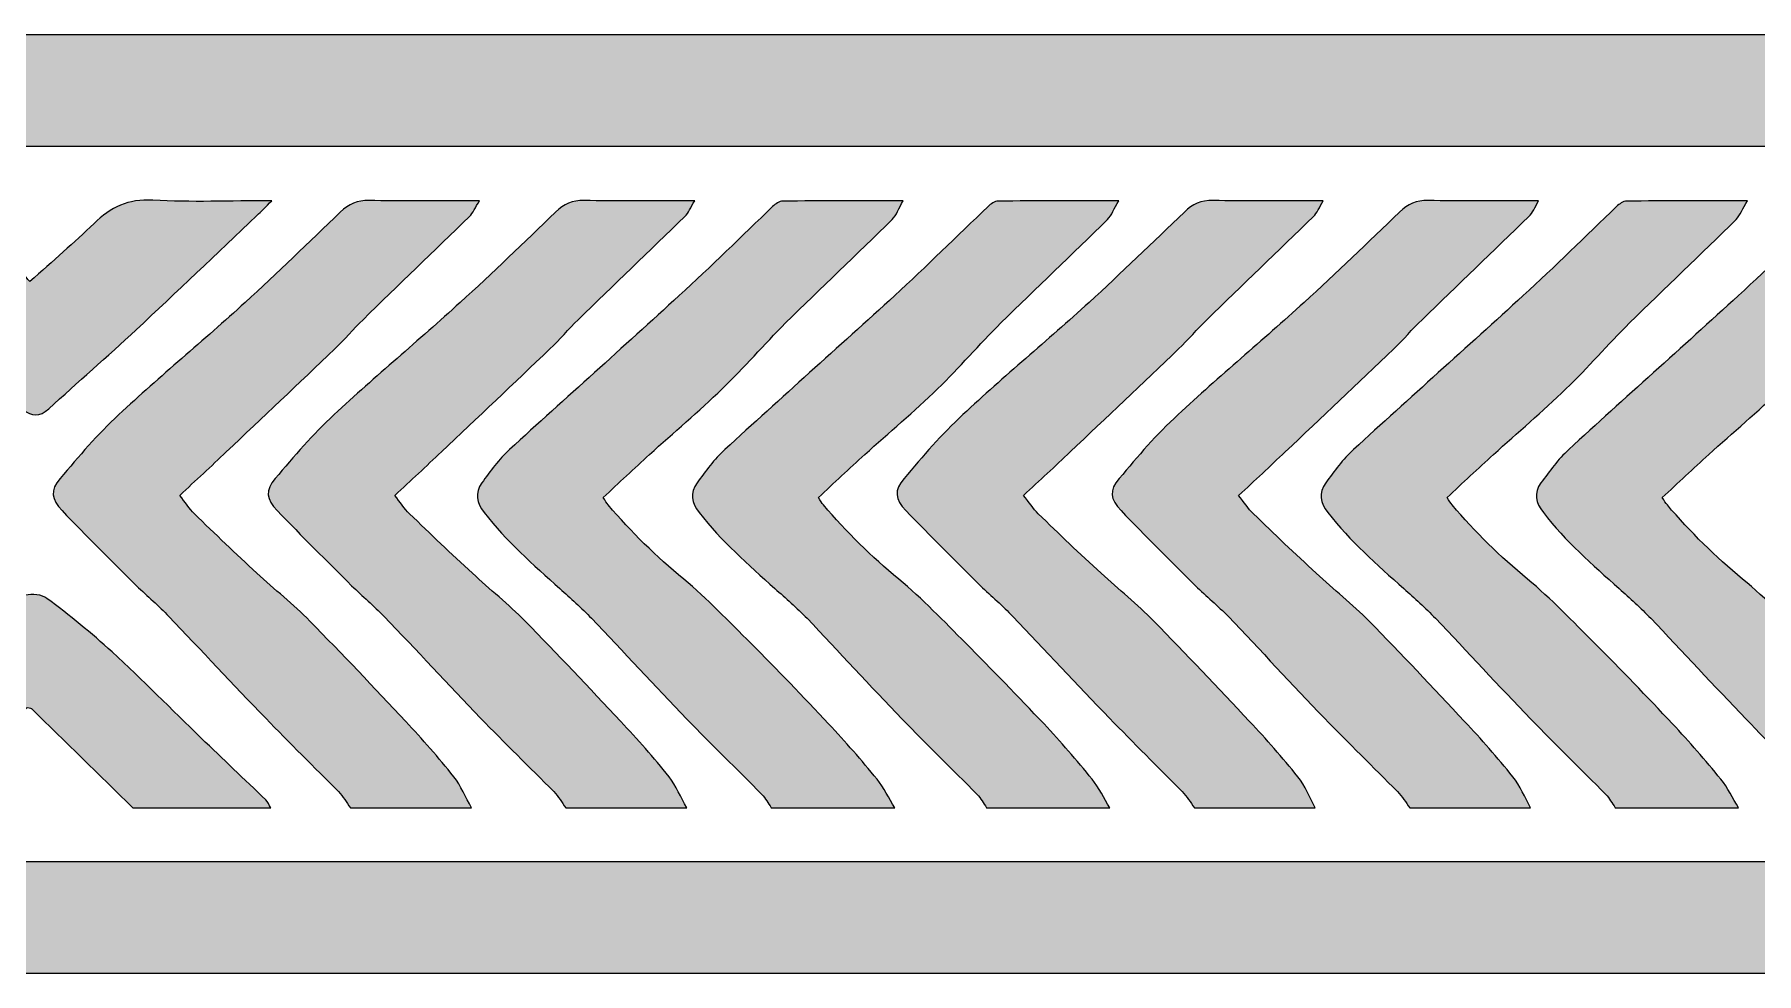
# Model space of a CAD drawing. Header units: millimetres. Extents: x 81 to 254, y 76 to 204.
# Drawn here: x 185.46 to 190.88, y 193.41 to 196.37 of the extents above; entities that cross this region are included whole.
import ezdxf

# ---------------------------------------------------------------- set-up
doc = ezdxf.new("R2010")
doc.units = ezdxf.units.MM
doc.header["$MEASUREMENT"] = 0
doc.layers.get('0').update_dxf_attribs({"lineweight": 0})

# ---------------------------------------------------------------- blocks, each defined once
blk = doc.blocks.new('Block_10')
at = {"true_color": 0xbbbdbf, "transparency": 33554687}
h = blk.add_hatch(color=9, dxfattribs=at)
h.dxf.hatch_style = 2
h.paths.add_polyline_path([(253.1243, 196.0185), (80.8699, 196.0185), (80.8699, 196.3713), (253.1243, 196.3713)])
h = blk.add_hatch(color=9, dxfattribs=at)
h.dxf.hatch_style = 2
h.paths.add_polyline_path([(253.1243, 193.4133), (80.8699, 193.4133), (80.8699, 193.7661), (253.1243, 193.7661)])
for points in [[(253.1243, 196.0185), (80.8699, 196.0185), (80.8699, 196.3713), (253.1243, 196.3713)], [(253.1243, 193.4133), (80.8699, 193.4133), (80.8699, 193.7661), (253.1243, 193.7661)]]:
    blk.add_lwpolyline(points, close=True)
blk = doc.blocks.new('Block_11')
at = {"true_color": 0xbbbdbf, "transparency": 33554687}
h = blk.add_hatch(color=9, dxfattribs=at)
edge = h.paths.add_edge_path()
edge.add_spline(control_points=[(184.7836, 195.8476), (184.818, 195.8476), (184.8518, 195.8476), (184.8853, 195.8476), (184.9813, 195.8476), (185.0758, 195.8483), (185.1708, 195.8462), (185.1874, 195.8462), (185.206, 195.8366), (185.2201, 195.8262), (185.2559, 195.7987), (185.2921, 195.7697), (185.3231, 195.738), (185.3496, 195.7119), (185.37, 195.6808), (185.3934, 195.6526), (185.4113, 195.6312), (185.4292, 195.6106), (185.4441, 195.5927), (185.5174, 195.6588), (185.5842, 195.7153), (185.6463, 195.776), (185.699, 195.8269), (185.7538, 195.8538), (185.832, 195.849), (185.9522, 195.8421), (186.0741, 195.8476), (186.2064, 195.8476), (186.1871, 195.8276), (186.173, 195.8138), (186.1592, 195.8008), (186.0328, 195.6808), (185.9067, 195.5596), (185.7789, 195.4411), (185.6883, 195.3563), (185.5946, 195.2757), (185.5036, 195.1917), (185.4747, 195.1655), (185.4496, 195.1682), (185.423, 195.1896), (185.4106, 195.1992), (185.3982, 195.2075), (185.3872, 195.2185), (185.3011, 195.3054), (185.217, 195.3915), (185.1316, 195.479), (185.0234, 195.5906), (184.9149, 195.7036), (184.8063, 195.8145), (184.7988, 195.8235), (184.7853, 195.8283), (184.776, 195.8345), (184.7778, 195.8386), (184.7815, 195.8435), (184.7836, 195.8476)], knot_values=[0, 0, 0, 0, 1, 1, 1, 2, 2, 2, 3, 3, 3, 4, 4, 4, 5, 5, 5, 6, 6, 6, 7, 7, 7, 8, 8, 8, 9, 9, 9, 10, 10, 10, 11, 11, 11, 12, 12, 12, 13, 13, 13, 14, 14, 14, 15, 15, 15, 16, 16, 16, 17, 17, 17, 18, 18, 18, 18], degree=3, periodic=0)
h = blk.add_hatch(color=9, dxfattribs=at)
edge = h.paths.add_edge_path()
edge.add_spline(control_points=[(186.4541, 193.9356), (186.4417, 193.9528), (186.4307, 193.9714), (186.4166, 193.9866), (186.3401, 194.0637), (186.2612, 194.1395), (186.1871, 194.2181), (186.0831, 194.3235), (185.9842, 194.4317), (185.8819, 194.5378), (185.8509, 194.5715), (185.814, 194.6018), (185.7806, 194.6349), (185.7017, 194.7128), (185.6228, 194.7913), (185.5457, 194.8713), (185.5112, 194.9078), (185.5081, 194.9347), (185.5395, 194.9725), (185.5987, 195.0428), (185.658, 195.1117), (185.7241, 195.1737), (185.8547, 195.2943), (185.9915, 195.408), (186.1224, 195.5272), (186.2237, 195.6195), (186.3236, 195.716), (186.4221, 195.8118), (186.4493, 195.8379), (186.4759, 195.849), (186.512, 195.8483), (186.6123, 195.8455), (186.7139, 195.8476), (186.8131, 195.8476), (186.8255, 195.8476), (186.8383, 195.8476), (186.8607, 195.8476), (186.8472, 195.8262), (186.8403, 195.809), (186.8293, 195.798), (186.718, 195.6891), (186.6047, 195.5816), (186.4937, 195.4728), (186.4638, 195.4431), (186.4352, 195.4101), (186.4045, 195.3805), (186.2912, 195.2723), (186.1768, 195.1641), (186.0631, 195.0566), (186.0156, 195.0111), (185.9667, 194.9663), (185.9163, 194.9195), (185.9339, 194.8981), (185.946, 194.8775), (185.9625, 194.8616), (186.0273, 194.7982), (186.0934, 194.7355), (186.1592, 194.6742), (186.2143, 194.6232), (186.2746, 194.577), (186.326, 194.5233), (186.4283, 194.42), (186.5282, 194.3138), (186.6281, 194.2077), (186.6805, 194.1512), (186.7321, 194.0933), (186.7797, 194.0334), (186.8021, 194.0045), (186.8169, 193.9686), (186.8355, 193.9356), (186.7077, 193.9356), (186.5813, 193.9356), (186.4541, 193.9356)], knot_values=[0, 0, 0, 0, 1, 1, 1, 2, 2, 2, 3, 3, 3, 4, 4, 4, 5, 5, 5, 6, 6, 6, 7, 7, 7, 8, 8, 8, 9, 9, 9, 10, 10, 10, 11, 11, 11, 12, 12, 12, 13, 13, 13, 14, 14, 14, 15, 15, 15, 16, 16, 16, 17, 17, 17, 18, 18, 18, 19, 19, 19, 20, 20, 20, 21, 21, 21, 22, 22, 22, 23, 23, 23, 24, 24, 24, 24], degree=3, periodic=0)
h = blk.add_hatch(color=9, dxfattribs=at)
edge = h.paths.add_edge_path()
edge.add_spline(control_points=[(187.1325, 193.9356), (187.1197, 193.9528), (187.1091, 193.9714), (187.0946, 193.9866), (187.0178, 194.0637), (186.9395, 194.1395), (186.8638, 194.2181), (186.7618, 194.3235), (186.6626, 194.4317), (186.5602, 194.5378), (186.5282, 194.5715), (186.4917, 194.6018), (186.4579, 194.6349), (186.3801, 194.7128), (186.3001, 194.7913), (186.2237, 194.8713), (186.1889, 194.9078), (186.1847, 194.9347), (186.2174, 194.9725), (186.276, 195.0428), (186.3356, 195.1117), (186.4024, 195.1737), (186.533, 195.2943), (186.6691, 195.408), (186.7997, 195.5272), (186.902, 195.6195), (187.0016, 195.716), (187.1001, 195.8118), (187.127, 195.8379), (187.1524, 195.849), (187.19, 195.8483), (187.2909, 195.8455), (187.3909, 195.8476), (187.4915, 195.8476), (187.5038, 195.8476), (187.5163, 195.8476), (187.539, 195.8476), (187.5249, 195.8262), (187.5194, 195.809), (187.5077, 195.798), (187.396, 195.6891), (187.2827, 195.5816), (187.1717, 195.4728), (187.1407, 195.4431), (187.1128, 195.4101), (187.0822, 195.3805), (186.9685, 195.2723), (186.8548, 195.1641), (186.7404, 195.0566), (186.6929, 195.0111), (186.6447, 194.9663), (186.5936, 194.9195), (186.6109, 194.8981), (186.6233, 194.8775), (186.6405, 194.8616), (186.706, 194.7982), (186.7707, 194.7355), (186.8383, 194.6742), (186.8927, 194.6232), (186.952, 194.577), (187.0043, 194.5233), (187.1063, 194.42), (187.2055, 194.3138), (187.3054, 194.2077), (187.3585, 194.1512), (187.4094, 194.0933), (187.4577, 194.0334), (187.4804, 194.0045), (187.4942, 193.9686), (187.5132, 193.9356), (187.3867, 193.9356), (187.2596, 193.9356), (187.1325, 193.9356)], knot_values=[0, 0, 0, 0, 1, 1, 1, 2, 2, 2, 3, 3, 3, 4, 4, 4, 5, 5, 5, 6, 6, 6, 7, 7, 7, 8, 8, 8, 9, 9, 9, 10, 10, 10, 11, 11, 11, 12, 12, 12, 13, 13, 13, 14, 14, 14, 15, 15, 15, 16, 16, 16, 17, 17, 17, 18, 18, 18, 19, 19, 19, 20, 20, 20, 21, 21, 21, 22, 22, 22, 23, 23, 23, 24, 24, 24, 24], degree=3, periodic=0)
h = blk.add_hatch(color=9, dxfattribs=at)
edge = h.paths.add_edge_path()
edge.add_spline(control_points=[(187.7795, 193.9356), (187.7691, 193.9501), (187.7622, 193.9659), (187.7498, 193.9776), (187.6716, 194.0568), (187.5914, 194.1347), (187.5142, 194.2146), (187.4126, 194.32), (187.3144, 194.4268), (187.2134, 194.5323), (187.1821, 194.5653), (187.1473, 194.5956), (187.1135, 194.626), (187.0291, 194.7011), (186.945, 194.7755), (186.8755, 194.8651), (186.8507, 194.8974), (186.8455, 194.9271), (186.8679, 194.9587), (186.8944, 194.9953), (186.9223, 195.0332), (186.9551, 195.0635), (187.1325, 195.2261), (187.3126, 195.386), (187.4897, 195.5486), (187.5896, 195.6402), (187.6864, 195.736), (187.784, 195.829), (187.7926, 195.8373), (187.8049, 195.8462), (187.816, 195.8462), (187.9386, 195.8476), (188.062, 195.8476), (188.1953, 195.8476), (188.1811, 195.8228), (188.1743, 195.8021), (188.1602, 195.7883), (188.0496, 195.6788), (187.9352, 195.572), (187.8246, 195.4624), (187.7571, 195.3949), (187.694, 195.3212), (187.6248, 195.255), (187.5514, 195.1834), (187.4725, 195.1173), (187.396, 195.0484), (187.3481, 195.0043), (187.2992, 194.9587), (187.2503, 194.9126), (187.2575, 194.9029), (187.2613, 194.8954), (187.2658, 194.8892), (187.3385, 194.8044), (187.4177, 194.7266), (187.5038, 194.6556), (187.5779, 194.5936), (187.6458, 194.5226), (187.7154, 194.4537), (187.7981, 194.3704), (187.8801, 194.2856), (187.9603, 194.1995), (188.0134, 194.1437), (188.064, 194.0851), (188.113, 194.0252), (188.1343, 193.9983), (188.1502, 193.9659), (188.1684, 193.9356), (188.0392, 193.9356), (187.9097, 193.9356), (187.7795, 193.9356)], knot_values=[0, 0, 0, 0, 1, 1, 1, 2, 2, 2, 3, 3, 3, 4, 4, 4, 5, 5, 5, 6, 6, 6, 7, 7, 7, 8, 8, 8, 9, 9, 9, 10, 10, 10, 11, 11, 11, 12, 12, 12, 13, 13, 13, 14, 14, 14, 15, 15, 15, 16, 16, 16, 17, 17, 17, 18, 18, 18, 19, 19, 19, 20, 20, 20, 21, 21, 21, 22, 22, 22, 23, 23, 23, 23], degree=3, periodic=0)
h = blk.add_hatch(color=9, dxfattribs=at)
edge = h.paths.add_edge_path()
edge.add_spline(control_points=[(188.4574, 193.9356), (188.4482, 193.9501), (188.4402, 193.9659), (188.4278, 193.9776), (188.35, 194.0568), (188.2687, 194.1347), (188.1922, 194.2146), (188.0909, 194.32), (187.9924, 194.4268), (187.8925, 194.5323), (187.8604, 194.5653), (187.8253, 194.5956), (187.7912, 194.626), (187.7075, 194.7011), (187.6224, 194.7755), (187.5528, 194.8651), (187.5286, 194.8974), (187.5231, 194.9271), (187.5459, 194.9587), (187.5724, 194.9953), (187.6, 195.0332), (187.6334, 195.0635), (187.8105, 195.2261), (187.9899, 195.386), (188.1684, 195.5486), (188.268, 195.6402), (188.3637, 195.736), (188.4626, 195.829), (188.4709, 195.8373), (188.4833, 195.8462), (188.4943, 195.8462), (188.6166, 195.8476), (188.7393, 195.8476), (188.8743, 195.8476), (188.8595, 195.8228), (188.8523, 195.8021), (188.8385, 195.7883), (188.7276, 195.6788), (188.6139, 195.572), (188.503, 195.4624), (188.4347, 195.3949), (188.3717, 195.3212), (188.3038, 195.255), (188.2301, 195.1834), (188.1502, 195.1173), (188.0744, 195.0484), (188.0251, 195.0043), (187.9776, 194.9587), (187.9283, 194.9126), (187.9345, 194.9029), (187.9386, 194.8954), (187.9442, 194.8892), (188.0158, 194.8044), (188.0954, 194.7266), (188.1811, 194.6556), (188.2566, 194.5936), (188.3231, 194.5226), (188.3927, 194.4537), (188.4747, 194.3704), (188.5573, 194.2856), (188.639, 194.1995), (188.6911, 194.1437), (188.7424, 194.0851), (188.7903, 194.0252), (188.8123, 193.9983), (188.8275, 193.9659), (188.8461, 193.9356), (188.7165, 193.9356), (188.587, 193.9356), (188.4574, 193.9356)], knot_values=[0, 0, 0, 0, 1, 1, 1, 2, 2, 2, 3, 3, 3, 4, 4, 4, 5, 5, 5, 6, 6, 6, 7, 7, 7, 8, 8, 8, 9, 9, 9, 10, 10, 10, 11, 11, 11, 12, 12, 12, 13, 13, 13, 14, 14, 14, 15, 15, 15, 16, 16, 16, 17, 17, 17, 18, 18, 18, 19, 19, 19, 20, 20, 20, 21, 21, 21, 22, 22, 22, 23, 23, 23, 23], degree=3, periodic=0)
h = blk.add_hatch(color=9, dxfattribs=at)
edge = h.paths.add_edge_path()
edge.add_spline(control_points=[(189.1124, 193.9356), (189.1, 193.9528), (189.089, 193.9714), (189.0741, 193.9866), (188.9977, 194.0637), (188.9205, 194.1395), (188.845, 194.2181), (188.7424, 194.3235), (188.6425, 194.4317), (188.5401, 194.5378), (188.5098, 194.5715), (188.4726, 194.6018), (188.4389, 194.6349), (188.36, 194.7128), (188.2811, 194.7913), (188.2039, 194.8713), (188.1694, 194.9078), (188.1657, 194.9347), (188.198, 194.9725), (188.2566, 195.0428), (188.3169, 195.1117), (188.383, 195.1737), (188.5129, 195.2943), (188.6497, 195.408), (188.7806, 195.5272), (188.8816, 195.6195), (188.9815, 195.716), (189.081, 195.8118), (189.1069, 195.8379), (189.1334, 195.849), (189.1713, 195.8483), (189.2715, 195.8455), (189.3715, 195.8476), (189.4714, 195.8476), (189.4841, 195.8476), (189.4965, 195.8476), (189.5182, 195.8476), (189.5065, 195.8262), (189.4993, 195.809), (189.4872, 195.798), (189.3763, 195.6891), (189.2629, 195.5816), (189.152, 195.4728), (189.1217, 195.4431), (189.0927, 195.4101), (189.0624, 195.3805), (188.9501, 195.2723), (188.8347, 195.1641), (188.7214, 195.0566), (188.6738, 195.0111), (188.6246, 194.9663), (188.5746, 194.9195), (188.5918, 194.8981), (188.6042, 194.8775), (188.6207, 194.8616), (188.6862, 194.7982), (188.751, 194.7355), (188.8185, 194.6742), (188.874, 194.6232), (188.9325, 194.577), (188.9846, 194.5233), (189.0865, 194.42), (189.1865, 194.3138), (189.2864, 194.2077), (189.3387, 194.1512), (189.3911, 194.0933), (189.4379, 194.0334), (189.4617, 194.0045), (189.4751, 193.9686), (189.4931, 193.9356), (189.3663, 193.9356), (189.2395, 193.9356), (189.1124, 193.9356)], knot_values=[0, 0, 0, 0, 1, 1, 1, 2, 2, 2, 3, 3, 3, 4, 4, 4, 5, 5, 5, 6, 6, 6, 7, 7, 7, 8, 8, 8, 9, 9, 9, 10, 10, 10, 11, 11, 11, 12, 12, 12, 13, 13, 13, 14, 14, 14, 15, 15, 15, 16, 16, 16, 17, 17, 17, 18, 18, 18, 19, 19, 19, 20, 20, 20, 21, 21, 21, 22, 22, 22, 23, 23, 23, 24, 24, 24, 24], degree=3, periodic=0)
h = blk.add_hatch(color=9, dxfattribs=at)
edge = h.paths.add_edge_path()
edge.add_spline(control_points=[(189.7907, 193.9356), (189.7783, 193.9528), (189.7673, 193.9714), (189.7521, 193.9866), (189.6757, 194.0637), (189.5978, 194.1395), (189.522, 194.2181), (189.42, 194.3235), (189.3208, 194.4317), (189.2195, 194.5378), (189.1865, 194.5715), (189.1499, 194.6018), (189.1161, 194.6349), (189.039, 194.7128), (188.958, 194.7913), (188.8816, 194.8713), (188.8471, 194.9078), (188.8433, 194.9347), (188.8757, 194.9725), (188.9343, 195.0428), (188.9935, 195.1117), (189.061, 195.1737), (189.1913, 195.2943), (189.327, 195.408), (189.4579, 195.5272), (189.5606, 195.6195), (189.6595, 195.716), (189.7587, 195.8118), (189.7855, 195.8379), (189.8107, 195.849), (189.8493, 195.8483), (189.9492, 195.8455), (190.0491, 195.8476), (190.1497, 195.8476), (190.1621, 195.8476), (190.1745, 195.8476), (190.1969, 195.8476), (190.1848, 195.8262), (190.1779, 195.809), (190.1662, 195.798), (190.0546, 195.6891), (189.9413, 195.5816), (189.8296, 195.4728), (189.7983, 195.4431), (189.7711, 195.4101), (189.7404, 195.3805), (189.6267, 195.2723), (189.5127, 195.1641), (189.3987, 195.0566), (189.3504, 195.0111), (189.3036, 194.9663), (189.2519, 194.9195), (189.2691, 194.8981), (189.2815, 194.8775), (189.2987, 194.8616), (189.3639, 194.7982), (189.4293, 194.7355), (189.4965, 194.6742), (189.5509, 194.6232), (189.6102, 194.577), (189.6626, 194.5233), (189.7649, 194.42), (189.8634, 194.3138), (189.9637, 194.2077), (190.0164, 194.1512), (190.0677, 194.0933), (190.1153, 194.0334), (190.1387, 194.0045), (190.1535, 193.9686), (190.1717, 193.9356), (190.0449, 193.9356), (189.9178, 193.9356), (189.7907, 193.9356)], knot_values=[0, 0, 0, 0, 1, 1, 1, 2, 2, 2, 3, 3, 3, 4, 4, 4, 5, 5, 5, 6, 6, 6, 7, 7, 7, 8, 8, 8, 9, 9, 9, 10, 10, 10, 11, 11, 11, 12, 12, 12, 13, 13, 13, 14, 14, 14, 15, 15, 15, 16, 16, 16, 17, 17, 17, 18, 18, 18, 19, 19, 19, 20, 20, 20, 21, 21, 21, 22, 22, 22, 23, 23, 23, 24, 24, 24, 24], degree=3, periodic=0)
h = blk.add_hatch(color=9, dxfattribs=at)
edge = h.paths.add_edge_path()
edge.add_spline(control_points=[(190.4384, 193.9356), (190.4274, 193.9501), (190.4205, 193.9659), (190.4081, 193.9776), (190.3299, 194.0568), (190.2496, 194.1347), (190.1724, 194.2146), (190.0708, 194.32), (189.9726, 194.4268), (189.872, 194.5323), (189.84, 194.5653), (189.8055, 194.5956), (189.7721, 194.626), (189.687, 194.7011), (189.6033, 194.7755), (189.533, 194.8651), (189.5089, 194.8974), (189.5034, 194.9271), (189.5261, 194.9587), (189.5526, 194.9953), (189.5805, 195.0332), (189.6136, 195.0635), (189.7907, 195.2261), (189.9709, 195.386), (190.1483, 195.5486), (190.2482, 195.6402), (190.3447, 195.736), (190.4425, 195.829), (190.4508, 195.8373), (190.4632, 195.8462), (190.4742, 195.8462), (190.5969, 195.8476), (190.7202, 195.8476), (190.8546, 195.8476), (190.8394, 195.8228), (190.8325, 195.8021), (190.8187, 195.7883), (190.7078, 195.6788), (190.5945, 195.572), (190.4828, 195.4624), (190.415, 195.3949), (190.3516, 195.3212), (190.283, 195.255), (190.2089, 195.1834), (190.1311, 195.1173), (190.0546, 195.0484), (190.006, 195.0043), (189.9575, 194.9587), (189.9085, 194.9126), (189.9154, 194.9029), (189.9202, 194.8954), (189.924, 194.8892), (189.9967, 194.8044), (190.0753, 194.7266), (190.1621, 194.6556), (190.2365, 194.5936), (190.304, 194.5226), (190.3733, 194.4537), (190.4563, 194.3704), (190.5383, 194.2856), (190.6189, 194.1995), (190.672, 194.1437), (190.7219, 194.0851), (190.7709, 194.0252), (190.7925, 193.9983), (190.8084, 193.9659), (190.8263, 193.9356), (190.6975, 193.9356), (190.5679, 193.9356), (190.4384, 193.9356)], knot_values=[0, 0, 0, 0, 1, 1, 1, 2, 2, 2, 3, 3, 3, 4, 4, 4, 5, 5, 5, 6, 6, 6, 7, 7, 7, 8, 8, 8, 9, 9, 9, 10, 10, 10, 11, 11, 11, 12, 12, 12, 13, 13, 13, 14, 14, 14, 15, 15, 15, 16, 16, 16, 17, 17, 17, 18, 18, 18, 19, 19, 19, 20, 20, 20, 21, 21, 21, 22, 22, 22, 23, 23, 23, 23], degree=3, periodic=0)
h = blk.add_hatch(color=9, dxfattribs=at)
edge = h.paths.add_edge_path()
edge.add_spline(control_points=[(191.1157, 193.9356), (191.1057, 193.9501), (191.0981, 193.9659), (191.0861, 193.9776), (191.0082, 194.0568), (190.9269, 194.1347), (190.8504, 194.2146), (190.7491, 194.32), (190.6506, 194.4268), (190.55, 194.5323), (190.518, 194.5653), (190.4839, 194.5956), (190.4501, 194.626), (190.366, 194.7011), (190.2806, 194.7755), (190.2121, 194.8651), (190.1869, 194.8974), (190.1807, 194.9271), (190.2041, 194.9587), (190.231, 194.9953), (190.2582, 195.0332), (190.2916, 195.0635), (190.468, 195.2261), (190.6485, 195.386), (190.8263, 195.5486), (190.9262, 195.6402), (191.022, 195.736), (191.1205, 195.829), (191.1291, 195.8373), (191.1419, 195.8462), (191.1526, 195.8462), (191.2745, 195.8476), (191.3982, 195.8476), (191.5325, 195.8476), (191.5177, 195.8228), (191.5112, 195.8021), (191.4967, 195.7883), (191.3858, 195.6788), (191.2721, 195.572), (191.1612, 195.4624), (191.0923, 195.3949), (191.031, 195.3212), (190.9617, 195.255), (190.888, 195.1834), (190.8091, 195.1173), (190.7326, 195.0484), (190.6844, 195.0043), (190.6358, 194.9587), (190.5865, 194.9126), (190.5927, 194.9029), (190.5969, 194.8954), (190.6024, 194.8892), (190.674, 194.8044), (190.754, 194.7266), (190.8394, 194.6556), (190.9145, 194.5936), (190.982, 194.5226), (191.0509, 194.4537), (191.1336, 194.3704), (191.2156, 194.2856), (191.2969, 194.1995), (191.3493, 194.1437), (191.3999, 194.0851), (191.4485, 194.0252), (191.4702, 193.9983), (191.4857, 193.9659), (191.5043, 193.9356), (191.3748, 193.9356), (191.2452, 193.9356), (191.1157, 193.9356)], knot_values=[0, 0, 0, 0, 1, 1, 1, 2, 2, 2, 3, 3, 3, 4, 4, 4, 5, 5, 5, 6, 6, 6, 7, 7, 7, 8, 8, 8, 9, 9, 9, 10, 10, 10, 11, 11, 11, 12, 12, 12, 13, 13, 13, 14, 14, 14, 15, 15, 15, 16, 16, 16, 17, 17, 17, 18, 18, 18, 19, 19, 19, 20, 20, 20, 21, 21, 21, 22, 22, 22, 23, 23, 23, 23], degree=3, periodic=0)
h = blk.add_hatch(color=9, dxfattribs=at)
edge = h.paths.add_edge_path()
edge.add_spline(control_points=[(184.6644, 193.9356), (184.6927, 193.9645), (184.7188, 193.9941), (184.7481, 194.021), (184.8787, 194.1374), (185.0069, 194.2525), (185.1378, 194.3676), (185.2146, 194.4358), (185.2911, 194.5033), (185.3693, 194.5702), (185.3872, 194.5853), (185.4082, 194.6005), (185.4303, 194.6053), (185.452, 194.6094), (185.4823, 194.6074), (185.4981, 194.595), (185.5698, 194.5419), (185.6377, 194.4861), (185.7034, 194.4262), (185.7992, 194.338), (185.8905, 194.2456), (185.9842, 194.1547), (186.0521, 194.0899), (186.12, 194.0252), (186.1871, 193.9604), (186.194, 193.9535), (186.1985, 193.9438), (186.203, 193.9356), (186.0583, 193.9356), (185.9136, 193.9356), (185.7689, 193.9356), (185.6628, 194.0396), (185.5557, 194.1437), (185.4496, 194.2477), (185.4478, 194.2484), (185.4464, 194.2484), (185.4354, 194.2518), (185.4279, 194.2422), (185.4182, 194.2263), (185.4065, 194.2139), (185.3286, 194.1368), (185.2497, 194.0596), (185.1715, 193.9817), (185.1577, 193.9673), (185.1429, 193.9507), (185.1288, 193.9356), (184.9745, 193.9356), (184.8188, 193.9356), (184.6644, 193.9356)], knot_values=[0, 0, 0, 0, 1, 1, 1, 2, 2, 2, 3, 3, 3, 4, 4, 4, 5, 5, 5, 6, 6, 6, 7, 7, 7, 8, 8, 8, 9, 9, 9, 10, 10, 10, 11, 11, 11, 12, 12, 12, 13, 13, 13, 14, 14, 14, 15, 15, 15, 16, 16, 16, 16], degree=3, periodic=0)
for points, knots in [([(184.7836, 195.8476), (184.818, 195.8476), (184.8518, 195.8476), (184.8853, 195.8476), (184.9813, 195.8476), (185.0758, 195.8483), (185.1708, 195.8462), (185.1874, 195.8462), (185.206, 195.8366), (185.2201, 195.8262), (185.2559, 195.7987), (185.2921, 195.7697), (185.3231, 195.738), (185.3496, 195.7119), (185.37, 195.6808), (185.3934, 195.6526), (185.4113, 195.6312), (185.4292, 195.6106), (185.4441, 195.5927), (185.5174, 195.6588), (185.5842, 195.7153), (185.6463, 195.776), (185.699, 195.8269), (185.7538, 195.8538), (185.832, 195.849), (185.9522, 195.8421), (186.0741, 195.8476), (186.2064, 195.8476), (186.1871, 195.8276), (186.173, 195.8138), (186.1592, 195.8008), (186.0328, 195.6808), (185.9067, 195.5596), (185.7789, 195.4411), (185.6883, 195.3563), (185.5946, 195.2757), (185.5036, 195.1917), (185.4747, 195.1655), (185.4496, 195.1682), (185.423, 195.1896), (185.4106, 195.1992), (185.3982, 195.2075), (185.3872, 195.2185), (185.3011, 195.3054), (185.217, 195.3915), (185.1316, 195.479), (185.0234, 195.5906), (184.9149, 195.7036), (184.8063, 195.8145), (184.7988, 195.8235), (184.7853, 195.8283), (184.776, 195.8345), (184.7778, 195.8386), (184.7815, 195.8435), (184.7836, 195.8476)], [0, 0, 0, 0, 1, 1, 1, 2, 2, 2, 3, 3, 3, 4, 4, 4, 5, 5, 5, 6, 6, 6, 7, 7, 7, 8, 8, 8, 9, 9, 9, 10, 10, 10, 11, 11, 11, 12, 12, 12, 13, 13, 13, 14, 14, 14, 15, 15, 15, 16, 16, 16, 17, 17, 17, 18, 18, 18, 18]), ([(186.4541, 193.9356), (186.4417, 193.9528), (186.4307, 193.9714), (186.4166, 193.9866), (186.3401, 194.0637), (186.2612, 194.1395), (186.1871, 194.2181), (186.0831, 194.3235), (185.9842, 194.4317), (185.8819, 194.5378), (185.8509, 194.5715), (185.814, 194.6018), (185.7806, 194.6349), (185.7017, 194.7128), (185.6228, 194.7913), (185.5457, 194.8713), (185.5112, 194.9078), (185.5081, 194.9347), (185.5395, 194.9725), (185.5987, 195.0428), (185.658, 195.1117), (185.7241, 195.1737), (185.8547, 195.2943), (185.9915, 195.408), (186.1224, 195.5272), (186.2237, 195.6195), (186.3236, 195.716), (186.4221, 195.8118), (186.4493, 195.8379), (186.4759, 195.849), (186.512, 195.8483), (186.6123, 195.8455), (186.7139, 195.8476), (186.8131, 195.8476), (186.8255, 195.8476), (186.8383, 195.8476), (186.8607, 195.8476), (186.8472, 195.8262), (186.8403, 195.809), (186.8293, 195.798), (186.718, 195.6891), (186.6047, 195.5816), (186.4937, 195.4728), (186.4638, 195.4431), (186.4352, 195.4101), (186.4045, 195.3805), (186.2912, 195.2723), (186.1768, 195.1641), (186.0631, 195.0566), (186.0156, 195.0111), (185.9667, 194.9663), (185.9163, 194.9195), (185.9339, 194.8981), (185.946, 194.8775), (185.9625, 194.8616), (186.0273, 194.7982), (186.0934, 194.7355), (186.1592, 194.6742), (186.2143, 194.6232), (186.2746, 194.577), (186.326, 194.5233), (186.4283, 194.42), (186.5282, 194.3138), (186.6281, 194.2077), (186.6805, 194.1512), (186.7321, 194.0933), (186.7797, 194.0334), (186.8021, 194.0045), (186.8169, 193.9686), (186.8355, 193.9356), (186.7077, 193.9356), (186.5813, 193.9356), (186.4541, 193.9356)], [0, 0, 0, 0, 1, 1, 1, 2, 2, 2, 3, 3, 3, 4, 4, 4, 5, 5, 5, 6, 6, 6, 7, 7, 7, 8, 8, 8, 9, 9, 9, 10, 10, 10, 11, 11, 11, 12, 12, 12, 13, 13, 13, 14, 14, 14, 15, 15, 15, 16, 16, 16, 17, 17, 17, 18, 18, 18, 19, 19, 19, 20, 20, 20, 21, 21, 21, 22, 22, 22, 23, 23, 23, 24, 24, 24, 24]), ([(187.1325, 193.9356), (187.1197, 193.9528), (187.1091, 193.9714), (187.0946, 193.9866), (187.0178, 194.0637), (186.9395, 194.1395), (186.8638, 194.2181), (186.7618, 194.3235), (186.6626, 194.4317), (186.5602, 194.5378), (186.5282, 194.5715), (186.4917, 194.6018), (186.4579, 194.6349), (186.3801, 194.7128), (186.3001, 194.7913), (186.2237, 194.8713), (186.1889, 194.9078), (186.1847, 194.9347), (186.2174, 194.9725), (186.276, 195.0428), (186.3356, 195.1117), (186.4024, 195.1737), (186.533, 195.2943), (186.6691, 195.408), (186.7997, 195.5272), (186.902, 195.6195), (187.0016, 195.716), (187.1001, 195.8118), (187.127, 195.8379), (187.1524, 195.849), (187.19, 195.8483), (187.2909, 195.8455), (187.3909, 195.8476), (187.4915, 195.8476), (187.5038, 195.8476), (187.5163, 195.8476), (187.539, 195.8476), (187.5249, 195.8262), (187.5194, 195.809), (187.5077, 195.798), (187.396, 195.6891), (187.2827, 195.5816), (187.1717, 195.4728), (187.1407, 195.4431), (187.1128, 195.4101), (187.0822, 195.3805), (186.9685, 195.2723), (186.8548, 195.1641), (186.7404, 195.0566), (186.6929, 195.0111), (186.6447, 194.9663), (186.5936, 194.9195), (186.6109, 194.8981), (186.6233, 194.8775), (186.6405, 194.8616), (186.706, 194.7982), (186.7707, 194.7355), (186.8383, 194.6742), (186.8927, 194.6232), (186.952, 194.577), (187.0043, 194.5233), (187.1063, 194.42), (187.2055, 194.3138), (187.3054, 194.2077), (187.3585, 194.1512), (187.4094, 194.0933), (187.4577, 194.0334), (187.4804, 194.0045), (187.4942, 193.9686), (187.5132, 193.9356), (187.3867, 193.9356), (187.2596, 193.9356), (187.1325, 193.9356)], [0, 0, 0, 0, 1, 1, 1, 2, 2, 2, 3, 3, 3, 4, 4, 4, 5, 5, 5, 6, 6, 6, 7, 7, 7, 8, 8, 8, 9, 9, 9, 10, 10, 10, 11, 11, 11, 12, 12, 12, 13, 13, 13, 14, 14, 14, 15, 15, 15, 16, 16, 16, 17, 17, 17, 18, 18, 18, 19, 19, 19, 20, 20, 20, 21, 21, 21, 22, 22, 22, 23, 23, 23, 24, 24, 24, 24]), ([(187.7795, 193.9356), (187.7691, 193.9501), (187.7622, 193.9659), (187.7498, 193.9776), (187.6716, 194.0568), (187.5914, 194.1347), (187.5142, 194.2146), (187.4126, 194.32), (187.3144, 194.4268), (187.2134, 194.5323), (187.1821, 194.5653), (187.1473, 194.5956), (187.1135, 194.626), (187.0291, 194.7011), (186.945, 194.7755), (186.8755, 194.8651), (186.8507, 194.8974), (186.8455, 194.9271), (186.8679, 194.9587), (186.8944, 194.9953), (186.9223, 195.0332), (186.9551, 195.0635), (187.1325, 195.2261), (187.3126, 195.386), (187.4897, 195.5486), (187.5896, 195.6402), (187.6864, 195.736), (187.784, 195.829), (187.7926, 195.8373), (187.8049, 195.8462), (187.816, 195.8462), (187.9386, 195.8476), (188.062, 195.8476), (188.1953, 195.8476), (188.1811, 195.8228), (188.1743, 195.8021), (188.1602, 195.7883), (188.0496, 195.6788), (187.9352, 195.572), (187.8246, 195.4624), (187.7571, 195.3949), (187.694, 195.3212), (187.6248, 195.255), (187.5514, 195.1834), (187.4725, 195.1173), (187.396, 195.0484), (187.3481, 195.0043), (187.2992, 194.9587), (187.2503, 194.9126), (187.2575, 194.9029), (187.2613, 194.8954), (187.2658, 194.8892), (187.3385, 194.8044), (187.4177, 194.7266), (187.5038, 194.6556), (187.5779, 194.5936), (187.6458, 194.5226), (187.7154, 194.4537), (187.7981, 194.3704), (187.8801, 194.2856), (187.9603, 194.1995), (188.0134, 194.1437), (188.064, 194.0851), (188.113, 194.0252), (188.1343, 193.9983), (188.1502, 193.9659), (188.1684, 193.9356), (188.0392, 193.9356), (187.9097, 193.9356), (187.7795, 193.9356)], [0, 0, 0, 0, 1, 1, 1, 2, 2, 2, 3, 3, 3, 4, 4, 4, 5, 5, 5, 6, 6, 6, 7, 7, 7, 8, 8, 8, 9, 9, 9, 10, 10, 10, 11, 11, 11, 12, 12, 12, 13, 13, 13, 14, 14, 14, 15, 15, 15, 16, 16, 16, 17, 17, 17, 18, 18, 18, 19, 19, 19, 20, 20, 20, 21, 21, 21, 22, 22, 22, 23, 23, 23, 23]), ([(188.4574, 193.9356), (188.4482, 193.9501), (188.4402, 193.9659), (188.4278, 193.9776), (188.35, 194.0568), (188.2687, 194.1347), (188.1922, 194.2146), (188.0909, 194.32), (187.9924, 194.4268), (187.8925, 194.5323), (187.8604, 194.5653), (187.8253, 194.5956), (187.7912, 194.626), (187.7075, 194.7011), (187.6224, 194.7755), (187.5528, 194.8651), (187.5286, 194.8974), (187.5231, 194.9271), (187.5459, 194.9587), (187.5724, 194.9953), (187.6, 195.0332), (187.6334, 195.0635), (187.8105, 195.2261), (187.9899, 195.386), (188.1684, 195.5486), (188.268, 195.6402), (188.3637, 195.736), (188.4626, 195.829), (188.4709, 195.8373), (188.4833, 195.8462), (188.4943, 195.8462), (188.6166, 195.8476), (188.7393, 195.8476), (188.8743, 195.8476), (188.8595, 195.8228), (188.8523, 195.8021), (188.8385, 195.7883), (188.7276, 195.6788), (188.6139, 195.572), (188.503, 195.4624), (188.4347, 195.3949), (188.3717, 195.3212), (188.3038, 195.255), (188.2301, 195.1834), (188.1502, 195.1173), (188.0744, 195.0484), (188.0251, 195.0043), (187.9776, 194.9587), (187.9283, 194.9126), (187.9345, 194.9029), (187.9386, 194.8954), (187.9442, 194.8892), (188.0158, 194.8044), (188.0954, 194.7266), (188.1811, 194.6556), (188.2566, 194.5936), (188.3231, 194.5226), (188.3927, 194.4537), (188.4747, 194.3704), (188.5573, 194.2856), (188.639, 194.1995), (188.6911, 194.1437), (188.7424, 194.0851), (188.7903, 194.0252), (188.8123, 193.9983), (188.8275, 193.9659), (188.8461, 193.9356), (188.7165, 193.9356), (188.587, 193.9356), (188.4574, 193.9356)], [0, 0, 0, 0, 1, 1, 1, 2, 2, 2, 3, 3, 3, 4, 4, 4, 5, 5, 5, 6, 6, 6, 7, 7, 7, 8, 8, 8, 9, 9, 9, 10, 10, 10, 11, 11, 11, 12, 12, 12, 13, 13, 13, 14, 14, 14, 15, 15, 15, 16, 16, 16, 17, 17, 17, 18, 18, 18, 19, 19, 19, 20, 20, 20, 21, 21, 21, 22, 22, 22, 23, 23, 23, 23]), ([(189.1124, 193.9356), (189.1, 193.9528), (189.089, 193.9714), (189.0741, 193.9866), (188.9977, 194.0637), (188.9205, 194.1395), (188.845, 194.2181), (188.7424, 194.3235), (188.6425, 194.4317), (188.5401, 194.5378), (188.5098, 194.5715), (188.4726, 194.6018), (188.4389, 194.6349), (188.36, 194.7128), (188.2811, 194.7913), (188.2039, 194.8713), (188.1694, 194.9078), (188.1657, 194.9347), (188.198, 194.9725), (188.2566, 195.0428), (188.3169, 195.1117), (188.383, 195.1737), (188.5129, 195.2943), (188.6497, 195.408), (188.7806, 195.5272), (188.8816, 195.6195), (188.9815, 195.716), (189.081, 195.8118), (189.1069, 195.8379), (189.1334, 195.849), (189.1713, 195.8483), (189.2715, 195.8455), (189.3715, 195.8476), (189.4714, 195.8476), (189.4841, 195.8476), (189.4965, 195.8476), (189.5182, 195.8476), (189.5065, 195.8262), (189.4993, 195.809), (189.4872, 195.798), (189.3763, 195.6891), (189.2629, 195.5816), (189.152, 195.4728), (189.1217, 195.4431), (189.0927, 195.4101), (189.0624, 195.3805), (188.9501, 195.2723), (188.8347, 195.1641), (188.7214, 195.0566), (188.6738, 195.0111), (188.6246, 194.9663), (188.5746, 194.9195), (188.5918, 194.8981), (188.6042, 194.8775), (188.6207, 194.8616), (188.6862, 194.7982), (188.751, 194.7355), (188.8185, 194.6742), (188.874, 194.6232), (188.9325, 194.577), (188.9846, 194.5233), (189.0865, 194.42), (189.1865, 194.3138), (189.2864, 194.2077), (189.3387, 194.1512), (189.3911, 194.0933), (189.4379, 194.0334), (189.4617, 194.0045), (189.4751, 193.9686), (189.4931, 193.9356), (189.3663, 193.9356), (189.2395, 193.9356), (189.1124, 193.9356)], [0, 0, 0, 0, 1, 1, 1, 2, 2, 2, 3, 3, 3, 4, 4, 4, 5, 5, 5, 6, 6, 6, 7, 7, 7, 8, 8, 8, 9, 9, 9, 10, 10, 10, 11, 11, 11, 12, 12, 12, 13, 13, 13, 14, 14, 14, 15, 15, 15, 16, 16, 16, 17, 17, 17, 18, 18, 18, 19, 19, 19, 20, 20, 20, 21, 21, 21, 22, 22, 22, 23, 23, 23, 24, 24, 24, 24]), ([(189.7907, 193.9356), (189.7783, 193.9528), (189.7673, 193.9714), (189.7521, 193.9866), (189.6757, 194.0637), (189.5978, 194.1395), (189.522, 194.2181), (189.42, 194.3235), (189.3208, 194.4317), (189.2195, 194.5378), (189.1865, 194.5715), (189.1499, 194.6018), (189.1161, 194.6349), (189.039, 194.7128), (188.958, 194.7913), (188.8816, 194.8713), (188.8471, 194.9078), (188.8433, 194.9347), (188.8757, 194.9725), (188.9343, 195.0428), (188.9935, 195.1117), (189.061, 195.1737), (189.1913, 195.2943), (189.327, 195.408), (189.4579, 195.5272), (189.5606, 195.6195), (189.6595, 195.716), (189.7587, 195.8118), (189.7855, 195.8379), (189.8107, 195.849), (189.8493, 195.8483), (189.9492, 195.8455), (190.0491, 195.8476), (190.1497, 195.8476), (190.1621, 195.8476), (190.1745, 195.8476), (190.1969, 195.8476), (190.1848, 195.8262), (190.1779, 195.809), (190.1662, 195.798), (190.0546, 195.6891), (189.9413, 195.5816), (189.8296, 195.4728), (189.7983, 195.4431), (189.7711, 195.4101), (189.7404, 195.3805), (189.6267, 195.2723), (189.5127, 195.1641), (189.3987, 195.0566), (189.3504, 195.0111), (189.3036, 194.9663), (189.2519, 194.9195), (189.2691, 194.8981), (189.2815, 194.8775), (189.2987, 194.8616), (189.3639, 194.7982), (189.4293, 194.7355), (189.4965, 194.6742), (189.5509, 194.6232), (189.6102, 194.577), (189.6626, 194.5233), (189.7649, 194.42), (189.8634, 194.3138), (189.9637, 194.2077), (190.0164, 194.1512), (190.0677, 194.0933), (190.1153, 194.0334), (190.1387, 194.0045), (190.1535, 193.9686), (190.1717, 193.9356), (190.0449, 193.9356), (189.9178, 193.9356), (189.7907, 193.9356)], [0, 0, 0, 0, 1, 1, 1, 2, 2, 2, 3, 3, 3, 4, 4, 4, 5, 5, 5, 6, 6, 6, 7, 7, 7, 8, 8, 8, 9, 9, 9, 10, 10, 10, 11, 11, 11, 12, 12, 12, 13, 13, 13, 14, 14, 14, 15, 15, 15, 16, 16, 16, 17, 17, 17, 18, 18, 18, 19, 19, 19, 20, 20, 20, 21, 21, 21, 22, 22, 22, 23, 23, 23, 24, 24, 24, 24]), ([(190.4384, 193.9356), (190.4274, 193.9501), (190.4205, 193.9659), (190.4081, 193.9776), (190.3299, 194.0568), (190.2496, 194.1347), (190.1724, 194.2146), (190.0708, 194.32), (189.9726, 194.4268), (189.872, 194.5323), (189.84, 194.5653), (189.8055, 194.5956), (189.7721, 194.626), (189.687, 194.7011), (189.6033, 194.7755), (189.533, 194.8651), (189.5089, 194.8974), (189.5034, 194.9271), (189.5261, 194.9587), (189.5526, 194.9953), (189.5805, 195.0332), (189.6136, 195.0635), (189.7907, 195.2261), (189.9709, 195.386), (190.1483, 195.5486), (190.2482, 195.6402), (190.3447, 195.736), (190.4425, 195.829), (190.4508, 195.8373), (190.4632, 195.8462), (190.4742, 195.8462), (190.5969, 195.8476), (190.7202, 195.8476), (190.8546, 195.8476), (190.8394, 195.8228), (190.8325, 195.8021), (190.8187, 195.7883), (190.7078, 195.6788), (190.5945, 195.572), (190.4828, 195.4624), (190.415, 195.3949), (190.3516, 195.3212), (190.283, 195.255), (190.2089, 195.1834), (190.1311, 195.1173), (190.0546, 195.0484), (190.006, 195.0043), (189.9575, 194.9587), (189.9085, 194.9126), (189.9154, 194.9029), (189.9202, 194.8954), (189.924, 194.8892), (189.9967, 194.8044), (190.0753, 194.7266), (190.1621, 194.6556), (190.2365, 194.5936), (190.304, 194.5226), (190.3733, 194.4537), (190.4563, 194.3704), (190.5383, 194.2856), (190.6189, 194.1995), (190.672, 194.1437), (190.7219, 194.0851), (190.7709, 194.0252), (190.7925, 193.9983), (190.8084, 193.9659), (190.8263, 193.9356), (190.6975, 193.9356), (190.5679, 193.9356), (190.4384, 193.9356)], [0, 0, 0, 0, 1, 1, 1, 2, 2, 2, 3, 3, 3, 4, 4, 4, 5, 5, 5, 6, 6, 6, 7, 7, 7, 8, 8, 8, 9, 9, 9, 10, 10, 10, 11, 11, 11, 12, 12, 12, 13, 13, 13, 14, 14, 14, 15, 15, 15, 16, 16, 16, 17, 17, 17, 18, 18, 18, 19, 19, 19, 20, 20, 20, 21, 21, 21, 22, 22, 22, 23, 23, 23, 23]), ([(191.1157, 193.9356), (191.1057, 193.9501), (191.0981, 193.9659), (191.0861, 193.9776), (191.0082, 194.0568), (190.9269, 194.1347), (190.8504, 194.2146), (190.7491, 194.32), (190.6506, 194.4268), (190.55, 194.5323), (190.518, 194.5653), (190.4839, 194.5956), (190.4501, 194.626), (190.366, 194.7011), (190.2806, 194.7755), (190.2121, 194.8651), (190.1869, 194.8974), (190.1807, 194.9271), (190.2041, 194.9587), (190.231, 194.9953), (190.2582, 195.0332), (190.2916, 195.0635), (190.468, 195.2261), (190.6485, 195.386), (190.8263, 195.5486), (190.9262, 195.6402), (191.022, 195.736), (191.1205, 195.829), (191.1291, 195.8373), (191.1419, 195.8462), (191.1526, 195.8462), (191.2745, 195.8476), (191.3982, 195.8476), (191.5325, 195.8476), (191.5177, 195.8228), (191.5112, 195.8021), (191.4967, 195.7883), (191.3858, 195.6788), (191.2721, 195.572), (191.1612, 195.4624), (191.0923, 195.3949), (191.031, 195.3212), (190.9617, 195.255), (190.888, 195.1834), (190.8091, 195.1173), (190.7326, 195.0484), (190.6844, 195.0043), (190.6358, 194.9587), (190.5865, 194.9126), (190.5927, 194.9029), (190.5969, 194.8954), (190.6024, 194.8892), (190.674, 194.8044), (190.754, 194.7266), (190.8394, 194.6556), (190.9145, 194.5936), (190.982, 194.5226), (191.0509, 194.4537), (191.1336, 194.3704), (191.2156, 194.2856), (191.2969, 194.1995), (191.3493, 194.1437), (191.3999, 194.0851), (191.4485, 194.0252), (191.4702, 193.9983), (191.4857, 193.9659), (191.5043, 193.9356), (191.3748, 193.9356), (191.2452, 193.9356), (191.1157, 193.9356)], [0, 0, 0, 0, 1, 1, 1, 2, 2, 2, 3, 3, 3, 4, 4, 4, 5, 5, 5, 6, 6, 6, 7, 7, 7, 8, 8, 8, 9, 9, 9, 10, 10, 10, 11, 11, 11, 12, 12, 12, 13, 13, 13, 14, 14, 14, 15, 15, 15, 16, 16, 16, 17, 17, 17, 18, 18, 18, 19, 19, 19, 20, 20, 20, 21, 21, 21, 22, 22, 22, 23, 23, 23, 23]), ([(184.6644, 193.9356), (184.6927, 193.9645), (184.7188, 193.9941), (184.7481, 194.021), (184.8787, 194.1374), (185.0069, 194.2525), (185.1378, 194.3676), (185.2146, 194.4358), (185.2911, 194.5033), (185.3693, 194.5702), (185.3872, 194.5853), (185.4082, 194.6005), (185.4303, 194.6053), (185.452, 194.6094), (185.4823, 194.6074), (185.4981, 194.595), (185.5698, 194.5419), (185.6377, 194.4861), (185.7034, 194.4262), (185.7992, 194.338), (185.8905, 194.2456), (185.9842, 194.1547), (186.0521, 194.0899), (186.12, 194.0252), (186.1871, 193.9604), (186.194, 193.9535), (186.1985, 193.9438), (186.203, 193.9356), (186.0583, 193.9356), (185.9136, 193.9356), (185.7689, 193.9356), (185.6628, 194.0396), (185.5557, 194.1437), (185.4496, 194.2477), (185.4478, 194.2484), (185.4464, 194.2484), (185.4354, 194.2518), (185.4279, 194.2422), (185.4182, 194.2263), (185.4065, 194.2139), (185.3286, 194.1368), (185.2497, 194.0596), (185.1715, 193.9817), (185.1577, 193.9673), (185.1429, 193.9507), (185.1288, 193.9356), (184.9745, 193.9356), (184.8188, 193.9356), (184.6644, 193.9356)], [0, 0, 0, 0, 1, 1, 1, 2, 2, 2, 3, 3, 3, 4, 4, 4, 5, 5, 5, 6, 6, 6, 7, 7, 7, 8, 8, 8, 9, 9, 9, 10, 10, 10, 11, 11, 11, 12, 12, 12, 13, 13, 13, 14, 14, 14, 15, 15, 15, 16, 16, 16, 16])]:
    blk.add_open_spline(points, degree=3, knots=knots)
blk = doc.blocks.new('Block_5')
for name in ['Block_10', 'Block_11']:
    blk.add_blockref(name, (0, 0))
blk = doc.blocks.new('Block_4')
blk.add_blockref('Block_5', (0, 0))

msp = doc.modelspace()

# ---------------------------------------------------------------- block references
msp.add_blockref('Block_4', (0, 0))

doc.saveas('drawing.dxf')
